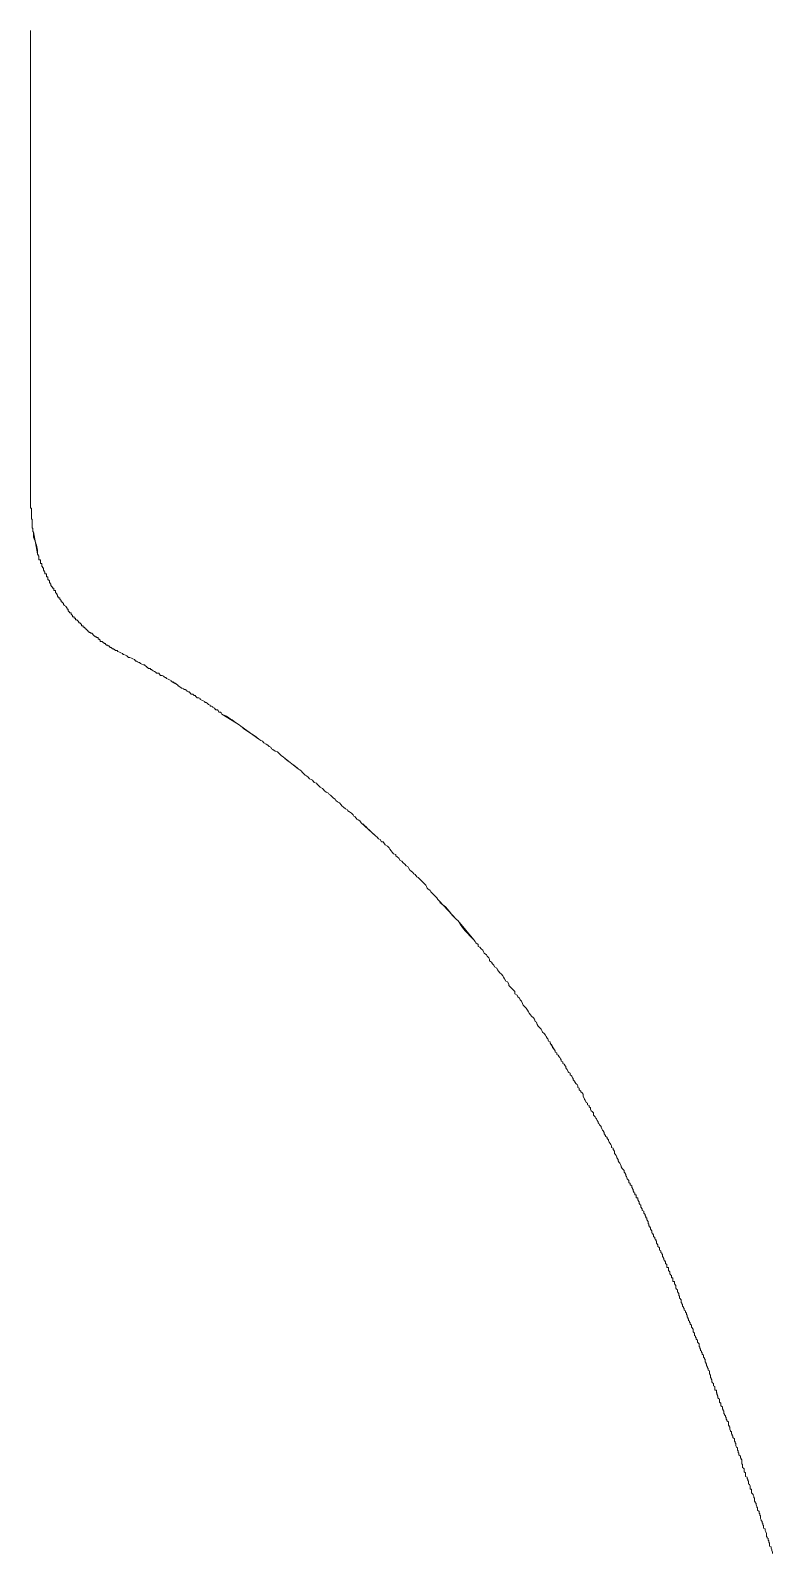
# Model space of a CAD drawing. Header units: millimetres. Extents: x 5194 to 16594, y 329 to 7592.
# Drawn here: x 10806.88 to 10829.16, y 3994.46 to 4040.18 of the extents above; entities that cross this region are included whole.
import ezdxf

# ---------------------------------------------------------------- set-up
doc = ezdxf.new("R2010")
doc.units = ezdxf.units.MM
doc.header["$MEASUREMENT"] = 0
doc.layers.add('PDF_Geometry', color=7, linetype='Continuous', true_color=0x231f20)

msp = doc.modelspace()

# ---------------------------------------------------------------- linework, layer by layer
at = {"layer": 'PDF_Geometry', "color": 0, "lineweight": 9}
for p, q in [((10806.879, 4025.941), (10806.879, 4040.177)), ((10806.883, 4025.932), (10806.883, 4025.91)), ((10806.883, 4025.91), (10806.883, 4025.887)), ((10806.883, 4025.887), (10806.883, 4025.865)), ((10806.883, 4025.865), (10806.883, 4025.842)), ((10806.883, 4025.842), (10806.906, 4025.842)), ((10806.906, 4025.842), (10806.906, 4025.527)), ((10806.906, 4025.527), (10806.906, 4025.505)), ((10806.906, 4025.505), (10806.928, 4025.505)), ((10806.928, 4025.505), (10806.928, 4025.257)), ((10806.928, 4025.257), (10806.928, 4025.235)), ((10806.928, 4025.235), (10806.951, 4025.235)), ((10806.951, 4025.235), (10806.951, 4025.212)), ((10806.951, 4025.212), (10806.951, 4025.19)), ((10806.951, 4025.19), (10806.951, 4025.167)), ((10806.951, 4025.167), (10806.951, 4025.145)), ((10806.951, 4025.145), (10806.951, 4025.123)), ((10806.951, 4025.123), (10806.973, 4025.123)), ((10806.973, 4025.123), (10807.086, 4024.47)), ((10807.086, 4024.47), (10807.086, 4024.448)), ((10807.086, 4024.448), (10807.108, 4024.448)), ((10807.108, 4024.448), (10807.108, 4024.425)), ((10807.108, 4024.425), (10807.108, 4024.403)), ((10807.108, 4024.403), (10807.131, 4024.403)), ((10807.131, 4024.403), (10807.131, 4024.38)), ((10807.131, 4024.38), (10807.131, 4024.358)), ((10807.131, 4024.358), (10807.131, 4024.335)), ((10807.131, 4024.335), (10807.131, 4024.313)), ((10807.131, 4024.313), (10807.131, 4024.29)), ((10807.131, 4024.29), (10807.176, 4024.29)), ((10807.176, 4024.29), (10807.176, 4024.268)), ((10807.176, 4024.268), (10807.176, 4024.245)), ((10807.176, 4024.245), (10807.176, 4024.223)), ((10807.176, 4024.223), (10807.176, 4024.2)), ((10807.176, 4024.2), (10807.176, 4024.178)), ((10807.176, 4024.178), (10807.221, 4024.178)), ((10807.221, 4024.178), (10807.221, 4024.155)), ((10807.221, 4024.155), (10807.221, 4024.133)), ((10807.221, 4024.133), (10807.221, 4024.11)), ((10807.221, 4024.11), (10807.221, 4024.088)), ((10807.221, 4024.088), (10807.243, 4024.088)), ((10807.243, 4024.088), (10807.243, 4024.066)), ((10807.243, 4024.066), (10807.243, 4024.043)), ((10807.243, 4024.043), (10807.266, 4024.043)), ((10807.266, 4024.043), (10807.266, 4024.021)), ((10807.266, 4024.021), (10807.266, 4023.998)), ((10807.266, 4023.998), (10807.266, 4023.976)), ((10807.266, 4023.976), (10807.288, 4023.953)), ((10807.288, 4023.953), (10807.288, 4023.931)), ((10807.288, 4023.931), (10807.311, 4023.931)), ((10807.311, 4023.931), (10807.311, 4023.908)), ((10807.311, 4023.908), (10807.311, 4023.886)), ((10807.311, 4023.886), (10807.311, 4023.863)), ((10807.311, 4023.863), (10807.356, 4023.863)), ((10807.356, 4023.863), (10807.356, 4023.841)), ((10807.356, 4023.841), (10807.356, 4023.818)), ((10807.356, 4023.818), (10807.356, 4023.796)), ((10807.356, 4023.796), (10807.356, 4023.773)), ((10807.356, 4023.773), (10807.401, 4023.773)), ((10807.401, 4023.773), (10807.401, 4023.751)), ((10807.401, 4023.751), (10807.401, 4023.728)), ((10807.401, 4023.728), (10807.401, 4023.706)), ((10807.401, 4023.706), (10807.401, 4023.683)), ((10807.401, 4023.683), (10807.423, 4023.683)), ((10807.423, 4023.683), (10807.446, 4023.661)), ((10807.446, 4023.661), (10807.446, 4023.638)), ((10807.446, 4023.638), (10807.446, 4023.616)), ((10807.446, 4023.616), (10807.446, 4023.593)), ((10807.446, 4023.593), (10807.468, 4023.593)), ((10807.468, 4023.593), (10807.468, 4023.571)), ((10807.468, 4023.571), (10807.491, 4023.571)), ((10807.491, 4023.571), (10807.491, 4023.548)), ((10807.491, 4023.548), (10807.491, 4023.526)), ((10807.491, 4023.526), (10807.491, 4023.503)), ((10807.491, 4023.503), (10807.513, 4023.503)), ((10807.513, 4023.503), (10807.513, 4023.481)), ((10807.513, 4023.481), (10807.536, 4023.481)), ((10807.536, 4023.481), (10807.536, 4023.458)), ((10807.536, 4023.458), (10807.536, 4023.436)), ((10807.536, 4023.436), (10807.581, 4023.436)), ((10807.581, 4023.436), (10807.581, 4023.413)), ((10807.581, 4023.413), (10807.581, 4023.391)), ((10807.581, 4023.391), (10807.581, 4023.368)), ((10807.581, 4023.368), (10807.603, 4023.368)), ((10807.603, 4023.368), (10807.626, 4023.368)), ((10807.626, 4023.368), (10807.626, 4023.346)), ((10807.626, 4023.346), (10807.626, 4023.323)), ((10807.626, 4023.323), (10807.626, 4023.301)), ((10807.626, 4023.301), (10807.648, 4023.301)), ((10807.648, 4023.301), (10807.648, 4023.278)), ((10807.648, 4023.278), (10807.67, 4023.278)), ((10807.67, 4023.278), (10807.67, 4023.256)), ((10807.67, 4023.256), (10807.67, 4023.233)), ((10807.67, 4023.233), (10807.693, 4023.233)), ((10807.693, 4023.233), (10807.693, 4023.211)), ((10807.693, 4023.211), (10807.693, 4023.188)), ((10807.693, 4023.188), (10807.715, 4023.188)), ((10807.715, 4023.188), (10807.715, 4023.166)), ((10807.715, 4023.166), (10807.715, 4023.143)), ((10807.715, 4023.143), (10807.76, 4023.143)), ((10807.76, 4023.143), (10807.76, 4023.121)), ((10807.76, 4023.121), (10807.76, 4023.098)), ((10807.76, 4023.098), (10807.783, 4023.098)), ((10807.783, 4023.098), (10807.783, 4023.076)), ((10807.783, 4023.076), (10807.805, 4023.076)), ((10807.805, 4023.076), (10807.805, 4023.053)), ((10807.805, 4023.053), (10807.805, 4023.031)), ((10807.805, 4023.031), (10807.828, 4023.031)), ((10807.828, 4023.031), (10807.828, 4023.009)), ((10807.828, 4023.009), (10807.85, 4023.009)), ((10807.85, 4023.009), (10807.85, 4022.986)), ((10807.85, 4022.986), (10807.873, 4022.986)), ((10807.873, 4022.986), (10807.873, 4022.964)), ((10807.873, 4022.964), (10807.873, 4022.941)), ((10807.873, 4022.941), (10807.895, 4022.941)), ((10807.895, 4022.941), (10807.895, 4022.919)), ((10807.895, 4022.919), (10807.94, 4022.896)), ((10807.94, 4022.896), (10807.94, 4022.874)), ((10807.94, 4022.874), (10807.963, 4022.874)), ((10807.963, 4022.874), (10807.963, 4022.851)), ((10807.963, 4022.851), (10807.985, 4022.851)), ((10807.985, 4022.851), (10807.985, 4022.829)), ((10807.985, 4022.829), (10807.985, 4022.806)), ((10807.985, 4022.806), (10808.008, 4022.806)), ((10808.008, 4022.806), (10808.008, 4022.784)), ((10808.008, 4022.784), (10808.008, 4022.761)), ((10808.008, 4022.761), (10808.03, 4022.739)), ((10808.03, 4022.739), (10808.053, 4022.716)), ((10808.053, 4022.716), (10808.053, 4022.694)), ((10808.053, 4022.694), (10808.098, 4022.694)), ((10808.098, 4022.694), (10808.098, 4022.671)), ((10808.098, 4022.671), (10808.098, 4022.649)), ((10808.098, 4022.649), (10808.12, 4022.649)), ((10808.12, 4022.649), (10808.12, 4022.626)), ((10808.12, 4022.626), (10808.143, 4022.626)), ((10808.143, 4022.626), (10808.143, 4022.604)), ((10808.143, 4022.604), (10808.143, 4022.581)), ((10808.143, 4022.581), (10808.165, 4022.581)), ((10808.165, 4022.581), (10808.188, 4022.581)), ((10808.188, 4022.581), (10808.188, 4022.559)), ((10808.188, 4022.559), (10808.188, 4022.536)), ((10808.188, 4022.536), (10808.21, 4022.536)), ((10808.21, 4022.536), (10808.233, 4022.536)), ((10808.233, 4022.536), (10808.233, 4022.514)), ((10808.233, 4022.514), (10808.233, 4022.491)), ((10808.233, 4022.491), (10808.278, 4022.491)), ((10808.278, 4022.491), (10808.278, 4022.469)), ((10808.278, 4022.469), (10808.3, 4022.469)), ((10808.3, 4022.469), (10808.3, 4022.446)), ((10808.3, 4022.446), (10808.323, 4022.446)), ((10808.323, 4022.446), (10808.323, 4022.424)), ((10808.323, 4022.424), (10808.345, 4022.401)), ((10808.345, 4022.401), (10808.368, 4022.401)), ((10808.368, 4022.401), (10808.368, 4022.379)), ((10808.368, 4022.379), (10808.39, 4022.379)), ((10808.39, 4022.379), (10808.39, 4022.356)), ((10808.39, 4022.356), (10808.413, 4022.356)), ((10808.413, 4022.356), (10808.413, 4022.334)), ((10808.413, 4022.334), (10808.413, 4022.311)), ((10808.413, 4022.311), (10808.458, 4022.311)), ((10808.458, 4022.311), (10808.458, 4022.289)), ((10808.458, 4022.289), (10808.458, 4022.266)), ((10808.458, 4022.266), (10808.503, 4022.266)), ((10808.503, 4022.266), (10808.503, 4022.244)), ((10808.503, 4022.244), (10808.525, 4022.244)), ((10808.525, 4022.244), (10808.525, 4022.221)), ((10808.525, 4022.221), (10808.548, 4022.221)), ((10808.548, 4022.221), (10808.548, 4022.199)), ((10808.548, 4022.199), (10808.57, 4022.199)), ((10808.57, 4022.199), (10808.57, 4022.176)), ((10808.57, 4022.176), (10808.593, 4022.176)), ((10808.593, 4022.176), (10808.593, 4022.154)), ((10808.593, 4022.154), (10808.615, 4022.154)), ((10808.615, 4022.154), (10808.615, 4022.131)), ((10808.615, 4022.131), (10808.638, 4022.131)), ((10808.638, 4022.131), (10808.638, 4022.109)), ((10808.638, 4022.109), (10808.683, 4022.109)), ((10808.683, 4022.109), (10808.683, 4022.086)), ((10808.683, 4022.086), (10808.705, 4022.086)), ((10808.705, 4022.086), (10808.727, 4022.086)), ((10808.727, 4022.086), (10808.727, 4022.064)), ((10808.727, 4022.064), (10808.75, 4022.064)), ((10808.75, 4022.064), (10808.75, 4022.041)), ((10808.75, 4022.041), (10808.772, 4022.041)), ((10808.772, 4022.041), (10808.772, 4022.019)), ((10808.772, 4022.019), (10808.795, 4022.019)), ((10808.795, 4022.019), (10808.795, 4021.996)), ((10808.795, 4021.996), (10808.817, 4021.996)), ((10808.817, 4021.996), (10808.817, 4021.974)), ((10808.817, 4021.974), (10808.862, 4021.974)), ((10808.862, 4021.974), (10808.862, 4021.952)), ((10808.862, 4021.952), (10808.885, 4021.952)), ((10808.885, 4021.952), (10808.907, 4021.952)), ((10808.907, 4021.952), (10808.907, 4021.929)), ((10808.907, 4021.929), (10808.907, 4021.907)), ((10808.907, 4021.907), (10808.93, 4021.907)), ((10808.93, 4021.907), (10808.952, 4021.907)), ((10808.952, 4021.907), (10808.952, 4021.884)), ((10808.952, 4021.884), (10808.975, 4021.884)), ((10808.975, 4021.884), (10808.975, 4021.862)), ((10808.975, 4021.862), (10808.975, 4021.839)), ((10808.975, 4021.839), (10809.02, 4021.839)), ((10809.02, 4021.839), (10809.042, 4021.839)), ((10809.042, 4021.839), (10809.042, 4021.817)), ((10809.042, 4021.817), (10809.065, 4021.817)), ((10809.065, 4021.817), (10809.065, 4021.794)), ((10809.065, 4021.794), (10809.087, 4021.794)), ((10809.087, 4021.794), (10809.087, 4021.772)), ((10809.087, 4021.772), (10809.11, 4021.772)), ((10809.11, 4021.772), (10809.132, 4021.772)), ((10809.132, 4021.772), (10809.132, 4021.749)), ((10809.132, 4021.749), (10809.155, 4021.749)), ((10809.155, 4021.749), (10809.155, 4021.727)), ((10809.155, 4021.727), (10809.2, 4021.727)), ((10809.2, 4021.727), (10809.2, 4021.704)), ((10809.2, 4021.704), (10809.222, 4021.704)), ((10809.222, 4021.704), (10809.245, 4021.704)), ((10809.245, 4021.704), (10809.245, 4021.682)), ((10809.245, 4021.682), (10809.267, 4021.682)), ((10809.267, 4021.682), (10809.267, 4021.659)), ((10809.267, 4021.659), (10809.29, 4021.659)), ((10809.29, 4021.659), (10809.312, 4021.659)), ((10809.312, 4021.659), (10809.312, 4021.637)), ((10809.312, 4021.637), (10809.335, 4021.637)), ((10809.335, 4021.637), (10809.335, 4021.614)), ((10809.335, 4021.614), (10809.38, 4021.614)), ((10809.38, 4021.614), (10809.38, 4021.592)), ((10809.38, 4021.592), (10809.402, 4021.592)), ((10809.402, 4021.592), (10809.436, 4021.562)), ((10809.436, 4021.562), (10809.458, 4021.562)), ((10809.458, 4021.562), (10809.481, 4021.562)), ((10809.481, 4021.562), (10809.503, 4021.54)), ((10809.503, 4021.54), (10809.548, 4021.517)), ((10809.548, 4021.517), (10809.593, 4021.495)), ((10809.593, 4021.495), (10809.638, 4021.472)), ((10809.638, 4021.472), (10809.661, 4021.45)), ((10809.661, 4021.45), (10809.683, 4021.45)), ((10809.683, 4021.45), (10809.728, 4021.427)), ((10809.728, 4021.427), (10809.773, 4021.405)), ((10809.773, 4021.405), (10809.796, 4021.382)), ((10809.796, 4021.382), (10809.818, 4021.36)), ((10809.818, 4021.36), (10809.863, 4021.36)), ((10809.863, 4021.36), (10809.908, 4021.337)), ((10809.908, 4021.337), (10809.953, 4021.315)), ((10809.953, 4021.315), (10809.998, 4021.292)), ((10809.998, 4021.292), (10810.021, 4021.27)), ((10810.021, 4021.27), (10810.043, 4021.247)), ((10810.043, 4021.247), (10810.066, 4021.247)), ((10810.066, 4021.247), (10810.088, 4021.225)), ((10810.088, 4021.225), (10810.133, 4021.202)), ((10810.133, 4021.202), (10810.156, 4021.202)), ((10810.156, 4021.202), (10810.178, 4021.18)), ((10810.178, 4021.18), (10810.223, 4021.157)), ((10810.223, 4021.157), (10810.268, 4021.135)), ((10810.268, 4021.135), (10810.313, 4021.135)), ((10810.313, 4021.135), (10810.313, 4021.112)), ((10810.313, 4021.112), (10810.358, 4021.09)), ((10810.358, 4021.09), (10810.358, 4021.067)), ((10810.358, 4021.067), (10810.38, 4021.067)), ((10810.38, 4021.067), (10810.403, 4021.045)), ((10810.403, 4021.045), (10810.425, 4021.022)), ((10810.425, 4021.022), (10810.47, 4021.022)), ((10810.47, 4021.022), (10810.493, 4021)), ((10810.493, 4021), (10810.515, 4021)), ((10810.515, 4021), (10810.538, 4020.978)), ((10810.538, 4020.978), (10810.56, 4020.955)), ((10810.56, 4020.955), (10810.605, 4020.933)), ((10810.605, 4020.933), (10810.65, 4020.91)), ((10810.65, 4020.91), (10810.65, 4020.888)), ((10810.65, 4020.888), (10810.695, 4020.888)), ((10810.695, 4020.888), (10810.74, 4020.888)), ((10810.74, 4020.888), (10810.74, 4020.865)), ((10810.74, 4020.865), (10810.785, 4020.82)), ((10810.785, 4020.82), (10810.83, 4020.82)), ((10810.83, 4020.82), (10810.875, 4020.798)), ((10810.875, 4020.798), (10810.898, 4020.775)), ((10810.898, 4020.775), (10810.92, 4020.753)), ((10810.92, 4020.753), (10810.943, 4020.753)), ((10810.943, 4020.753), (10810.965, 4020.73)), ((10810.965, 4020.73), (10811.01, 4020.708)), ((10811.01, 4020.708), (10811.055, 4020.685)), ((10811.055, 4020.685), (10811.1, 4020.663)), ((10811.1, 4020.663), (10811.1, 4020.64)), ((10811.1, 4020.64), (10811.303, 4020.528)), ((10811.303, 4020.528), (10811.303, 4020.505)), ((10811.303, 4020.505), (10811.325, 4020.505)), ((10811.325, 4020.505), (10811.347, 4020.483)), ((10811.347, 4020.483), (10811.392, 4020.46)), ((10811.392, 4020.46), (10811.415, 4020.438)), ((10811.415, 4020.438), (10811.437, 4020.438)), ((10811.437, 4020.438), (10811.482, 4020.415)), ((10811.482, 4020.415), (10811.482, 4020.393)), ((10811.482, 4020.393), (10811.527, 4020.393)), ((10811.527, 4020.393), (10811.572, 4020.37)), ((10811.572, 4020.37), (10811.572, 4020.348)), ((10811.572, 4020.348), (10811.617, 4020.325)), ((10811.617, 4020.325), (10811.64, 4020.325)), ((10811.64, 4020.325), (10811.662, 4020.303)), ((10811.662, 4020.303), (10811.685, 4020.28)), ((10811.685, 4020.28), (10811.707, 4020.258)), ((10811.707, 4020.258), (10811.752, 4020.258)), ((10811.752, 4020.258), (10811.775, 4020.235)), ((10811.775, 4020.235), (10811.797, 4020.213)), ((10811.797, 4020.213), (10811.82, 4020.213)), ((10811.82, 4020.213), (10811.842, 4020.19)), ((10811.842, 4020.19), (10811.865, 4020.168)), ((10811.865, 4020.168), (10811.887, 4020.145)), ((10811.887, 4020.145), (10811.932, 4020.145)), ((10811.932, 4020.145), (10811.977, 4020.123)), ((10811.977, 4020.123), (10811.977, 4020.1)), ((10811.977, 4020.1), (10812.022, 4020.078)), ((10812.022, 4020.078), (10812.067, 4020.055)), ((10812.067, 4020.055), (10812.112, 4020.033)), ((10812.112, 4020.033), (10812.112, 4020.01)), ((10812.112, 4020.01), (10812.157, 4020.01)), ((10812.157, 4020.01), (10812.18, 4019.988)), ((10812.18, 4019.988), (10812.202, 4019.966)), ((10812.202, 4019.966), (10812.225, 4019.943)), ((10812.225, 4019.943), (10812.27, 4019.921)), ((10812.27, 4019.921), (10812.27, 4019.898)), ((10812.27, 4019.898), (10812.315, 4019.898)), ((10812.315, 4019.898), (10812.359, 4019.876)), ((10812.359, 4019.876), (10812.359, 4019.853)), ((10812.359, 4019.853), (10812.404, 4019.831)), ((10812.404, 4019.831), (10812.427, 4019.808)), ((10812.427, 4019.808), (10812.449, 4019.786)), ((10812.449, 4019.786), (10812.494, 4019.786)), ((10812.494, 4019.786), (10812.517, 4019.763)), ((10812.517, 4019.763), (10812.539, 4019.718)), ((10812.539, 4019.718), (10812.584, 4019.718)), ((10812.584, 4019.718), (10812.607, 4019.696)), ((10812.607, 4019.696), (10812.629, 4019.651)), ((10812.629, 4019.651), (10813.147, 4019.336)), ((10813.147, 4019.336), (10813.192, 4019.291)), ((10813.192, 4019.291), (10813.731, 4018.909)), ((10813.731, 4018.909), (10813.799, 4018.864)), ((10813.799, 4018.864), (10813.844, 4018.841)), ((10813.844, 4018.841), (10813.889, 4018.796)), ((10813.889, 4018.796), (10813.956, 4018.751)), ((10813.956, 4018.751), (10814.001, 4018.729)), ((10814.001, 4018.729), (10814.046, 4018.684)), ((10814.046, 4018.684), (10814.091, 4018.661)), ((10814.091, 4018.661), (10814.114, 4018.616)), ((10814.114, 4018.616), (10814.159, 4018.594)), ((10814.159, 4018.594), (10814.226, 4018.549)), ((10814.226, 4018.549), (10814.294, 4018.526)), ((10814.294, 4018.526), (10814.339, 4018.481)), ((10814.339, 4018.481), (10814.384, 4018.436)), ((10814.384, 4018.436), (10814.406, 4018.414)), ((10814.406, 4018.414), (10814.473, 4018.369)), ((10814.473, 4018.369), (10814.923, 4018.009)), ((10814.923, 4018.009), (10814.968, 4017.986)), ((10814.968, 4017.986), (10815.013, 4017.941)), ((10815.013, 4017.941), (10815.036, 4017.919)), ((10815.036, 4017.919), (10815.081, 4017.874)), ((10815.081, 4017.874), (10815.126, 4017.829)), ((10815.126, 4017.829), (10815.171, 4017.807)), ((10815.171, 4017.807), (10815.216, 4017.762)), ((10815.216, 4017.762), (10815.261, 4017.717)), ((10815.261, 4017.717), (10815.306, 4017.694)), ((10815.306, 4017.694), (10815.351, 4017.672)), ((10815.351, 4017.672), (10815.396, 4017.604)), ((10815.396, 4017.604), (10815.463, 4017.582)), ((10815.463, 4017.582), (10815.486, 4017.559)), ((10815.486, 4017.559), (10815.53, 4017.514)), ((10815.53, 4017.514), (10815.575, 4017.469)), ((10815.575, 4017.469), (10815.643, 4017.424)), ((10815.643, 4017.424), (10815.665, 4017.402)), ((10815.665, 4017.402), (10815.71, 4017.357)), ((10815.71, 4017.357), (10815.755, 4017.312)), ((10815.755, 4017.312), (10815.823, 4017.289)), ((10815.823, 4017.289), (10815.845, 4017.244)), ((10815.845, 4017.244), (10815.89, 4017.222)), ((10815.89, 4017.222), (10815.935, 4017.177)), ((10815.935, 4017.177), (10815.98, 4017.132)), ((10815.98, 4017.132), (10816.025, 4017.109)), ((10816.025, 4017.109), (10816.048, 4017.064)), ((10816.048, 4017.064), (10816.093, 4017.019)), ((10816.093, 4017.019), (10816.16, 4016.997)), ((10816.16, 4016.997), (10816.205, 4016.929)), ((10816.205, 4016.929), (10816.228, 4016.907)), ((10816.228, 4016.907), (10816.273, 4016.862)), ((10816.273, 4016.862), (10816.34, 4016.817)), ((10816.34, 4016.817), (10816.385, 4016.795)), ((10816.385, 4016.795), (10816.408, 4016.75)), ((10816.408, 4016.75), (10816.453, 4016.727)), ((10816.453, 4016.727), (10816.52, 4016.682)), ((10816.52, 4016.682), (10816.565, 4016.637)), ((10816.565, 4016.637), (10816.587, 4016.592)), ((10816.587, 4016.592), (10816.632, 4016.57)), ((10816.632, 4016.57), (10816.677, 4016.502)), ((10816.677, 4016.502), (10816.722, 4016.48)), ((10816.722, 4016.48), (10816.767, 4016.457)), ((10816.767, 4016.457), (10816.812, 4016.39)), ((10816.812, 4016.39), (10817.24, 4016.007)), ((10817.24, 4016.007), (10817.285, 4015.962)), ((10817.285, 4015.962), (10817.33, 4015.917)), ((10817.33, 4015.917), (10817.375, 4015.895)), ((10817.375, 4015.895), (10817.42, 4015.827)), ((10817.42, 4015.827), (10817.465, 4015.827)), ((10817.465, 4015.827), (10817.51, 4015.76)), ((10817.51, 4015.76), (10817.532, 4015.738)), ((10817.532, 4015.738), (10817.599, 4015.693)), ((10817.599, 4015.693), (10817.644, 4015.648)), ((10817.644, 4015.648), (10817.667, 4015.603)), ((10817.667, 4015.603), (10817.712, 4015.558)), ((10817.712, 4015.558), (10817.734, 4015.513)), ((10817.734, 4015.513), (10817.779, 4015.468)), ((10817.779, 4015.468), (10817.847, 4015.445)), ((10817.847, 4015.445), (10817.847, 4015.4)), ((10817.847, 4015.4), (10817.892, 4015.378)), ((10817.892, 4015.378), (10817.937, 4015.333)), ((10817.937, 4015.333), (10817.982, 4015.265)), ((10817.982, 4015.265), (10818.027, 4015.243)), ((10818.027, 4015.243), (10818.072, 4015.198)), ((10818.072, 4015.198), (10818.117, 4015.153)), ((10818.117, 4015.153), (10818.162, 4015.108)), ((10818.162, 4015.108), (10818.207, 4015.085)), ((10818.207, 4015.085), (10818.229, 4015.04)), ((10818.229, 4015.04), (10818.274, 4014.973)), ((10818.274, 4014.973), (10818.297, 4014.95)), ((10818.297, 4014.95), (10818.364, 4014.905)), ((10818.364, 4014.905), (10818.387, 4014.86)), ((10818.387, 4014.86), (10818.432, 4014.838)), ((10818.432, 4014.838), (10818.477, 4014.77)), ((10818.477, 4014.77), (10818.522, 4014.748)), ((10818.522, 4014.748), (10818.567, 4014.703)), ((10818.567, 4014.703), (10818.612, 4014.658)), ((10818.612, 4014.658), (10818.656, 4014.613)), ((10818.656, 4014.613), (10818.701, 4014.568)), ((10818.701, 4014.568), (10818.746, 4014.523)), ((10818.746, 4014.523), (10818.769, 4014.478)), ((10818.769, 4014.478), (10818.791, 4014.433)), ((10818.791, 4014.433), (10818.814, 4014.411)), ((10818.814, 4014.411), (10818.881, 4014.366)), ((10818.881, 4014.366), (10818.904, 4014.321)), ((10818.904, 4014.321), (10818.949, 4014.276)), ((10818.949, 4014.276), (10818.994, 4014.231)), ((10818.994, 4014.231), (10819.039, 4014.186)), ((10819.039, 4014.186), (10819.084, 4014.141)), ((10819.084, 4014.141), (10819.106, 4014.096)), ((10819.106, 4014.096), (10819.151, 4014.051)), ((10819.151, 4014.051), (10819.668, 4013.489)), ((10819.668, 4013.489), (10819.713, 4013.466)), ((10819.713, 4013.466), (10820.186, 4012.881)), ((10820.186, 4012.881), (10820.231, 4012.836)), ((10820.231, 4012.836), (10820.253, 4012.791)), ((10820.253, 4012.791), (10820.321, 4012.746)), ((10820.321, 4012.746), (10820.321, 4012.679)), ((10820.321, 4012.679), (10820.366, 4012.657)), ((10820.366, 4012.657), (10820.411, 4012.612)), ((10820.411, 4012.612), (10820.456, 4012.567)), ((10820.456, 4012.567), (10820.478, 4012.522)), ((10820.478, 4012.522), (10820.501, 4012.477)), ((10820.501, 4012.477), (10820.568, 4012.432)), ((10820.568, 4012.432), (10820.591, 4012.387)), ((10820.591, 4012.387), (10820.636, 4012.342)), ((10820.636, 4012.342), (10820.658, 4012.297)), ((10820.658, 4012.297), (10820.658, 4012.252)), ((10820.658, 4012.252), (10820.725, 4012.207)), ((10820.725, 4012.207), (10820.748, 4012.162)), ((10820.748, 4012.162), (10820.793, 4012.117)), ((10820.793, 4012.117), (10820.815, 4012.072)), ((10820.815, 4012.072), (10820.883, 4012.027)), ((10820.883, 4012.027), (10820.905, 4011.982)), ((10820.905, 4011.982), (10820.928, 4011.937)), ((10820.928, 4011.937), (10820.973, 4011.892)), ((10820.973, 4011.892), (10821.018, 4011.847)), ((10821.018, 4011.847), (10821.063, 4011.802)), ((10821.063, 4011.802), (10821.085, 4011.757)), ((10821.085, 4011.757), (10821.108, 4011.712)), ((10821.108, 4011.712), (10821.153, 4011.644)), ((10821.153, 4011.644), (10821.198, 4011.622)), ((10821.198, 4011.622), (10821.243, 4011.555)), ((10821.243, 4011.555), (10821.243, 4011.51)), ((10821.243, 4011.51), (10821.288, 4011.465)), ((10821.288, 4011.465), (10821.333, 4011.42)), ((10821.333, 4011.42), (10821.378, 4011.375)), ((10821.378, 4011.375), (10821.423, 4011.33)), ((10821.423, 4011.33), (10821.423, 4011.262)), ((10821.423, 4011.262), (10821.49, 4011.217)), ((10821.49, 4011.217), (10821.513, 4011.172)), ((10821.513, 4011.172), (10821.558, 4011.127)), ((10821.558, 4011.127), (10821.58, 4011.082)), ((10821.58, 4011.082), (10821.625, 4011.037)), ((10821.625, 4011.037), (10821.648, 4010.97)), ((10821.648, 4010.97), (10821.67, 4010.925)), ((10821.67, 4010.925), (10821.715, 4010.88)), ((10821.715, 4010.88), (10821.76, 4010.835)), ((10821.76, 4010.835), (10821.805, 4010.767)), ((10821.805, 4010.767), (10821.827, 4010.722)), ((10821.827, 4010.722), (10821.85, 4010.677)), ((10821.85, 4010.677), (10821.895, 4010.632)), ((10821.895, 4010.632), (10821.917, 4010.587)), ((10821.917, 4010.587), (10821.985, 4010.543)), ((10821.985, 4010.543), (10822.007, 4010.498)), ((10822.007, 4010.498), (10822.03, 4010.43)), ((10822.03, 4010.43), (10822.075, 4010.408)), ((10822.075, 4010.408), (10822.097, 4010.34)), ((10822.097, 4010.34), (10822.12, 4010.295)), ((10822.12, 4010.295), (10822.165, 4010.25)), ((10822.165, 4010.25), (10822.21, 4010.205)), ((10822.21, 4010.205), (10822.232, 4010.16)), ((10822.232, 4010.16), (10822.255, 4010.115)), ((10822.255, 4010.115), (10822.3, 4010.07)), ((10822.3, 4010.07), (10822.345, 4010.025)), ((10822.345, 4010.025), (10822.367, 4009.98)), ((10822.367, 4009.98), (10822.39, 4009.935)), ((10822.39, 4009.935), (10822.412, 4009.913)), ((10822.412, 4009.913), (10822.435, 4009.845)), ((10822.435, 4009.845), (10822.48, 4009.823)), ((10822.48, 4009.823), (10822.48, 4009.778)), ((10822.48, 4009.778), (10822.637, 4009.553)), ((10822.637, 4009.553), (10822.637, 4009.508)), ((10822.637, 4009.508), (10822.682, 4009.486)), ((10822.682, 4009.486), (10822.682, 4009.441)), ((10822.682, 4009.441), (10822.727, 4009.418)), ((10822.727, 4009.418), (10822.75, 4009.373)), ((10822.75, 4009.373), (10822.772, 4009.351)), ((10822.772, 4009.351), (10822.795, 4009.306)), ((10822.795, 4009.306), (10822.817, 4009.283)), ((10822.817, 4009.283), (10822.817, 4009.238)), ((10822.817, 4009.238), (10822.862, 4009.216)), ((10822.862, 4009.216), (10822.862, 4009.171)), ((10822.862, 4009.171), (10822.907, 4009.148)), ((10822.907, 4009.148), (10822.929, 4009.103)), ((10822.929, 4009.103), (10822.952, 4009.081)), ((10822.952, 4009.081), (10822.952, 4009.036)), ((10822.952, 4009.036), (10822.974, 4009.013)), ((10822.974, 4009.013), (10822.997, 4008.991)), ((10822.997, 4008.991), (10823.019, 4008.923)), ((10823.019, 4008.923), (10823.042, 4008.901)), ((10823.042, 4008.901), (10823.087, 4008.878)), ((10823.087, 4008.878), (10823.087, 4008.833)), ((10823.087, 4008.833), (10823.109, 4008.811)), ((10823.109, 4008.811), (10823.132, 4008.788)), ((10823.132, 4008.788), (10823.154, 4008.743)), ((10823.154, 4008.743), (10823.177, 4008.721)), ((10823.177, 4008.721), (10823.177, 4008.676)), ((10823.177, 4008.676), (10823.222, 4008.631)), ((10823.222, 4008.631), (10823.222, 4008.608)), ((10823.222, 4008.608), (10823.267, 4008.563)), ((10823.267, 4008.563), (10823.289, 4008.541)), ((10823.289, 4008.541), (10823.312, 4008.496)), ((10823.312, 4008.496), (10823.312, 4008.451)), ((10823.312, 4008.451), (10823.357, 4008.429)), ((10823.357, 4008.429), (10823.357, 4008.384)), ((10823.357, 4008.384), (10823.402, 4008.339)), ((10823.402, 4008.339), (10823.402, 4008.316)), ((10823.402, 4008.316), (10823.447, 4008.294)), ((10823.447, 4008.294), (10823.469, 4008.249)), ((10823.469, 4008.249), (10823.469, 4008.204)), ((10823.469, 4008.204), (10823.469, 4008.181)), ((10823.469, 4008.181), (10823.514, 4008.114)), ((10823.514, 4008.114), (10823.514, 4008.091)), ((10823.514, 4008.091), (10823.537, 4008.069)), ((10823.537, 4008.069), (10823.559, 4008.001)), ((10823.559, 4008.001), (10823.604, 4007.979)), ((10823.604, 4007.979), (10823.604, 4007.934)), ((10823.604, 4007.934), (10823.649, 4007.911)), ((10823.649, 4007.911), (10823.649, 4007.866)), ((10823.649, 4007.866), (10823.694, 4007.844)), ((10823.694, 4007.844), (10823.694, 4007.799)), ((10823.694, 4007.799), (10823.717, 4007.754)), ((10823.717, 4007.754), (10823.739, 4007.731)), ((10823.739, 4007.731), (10823.784, 4007.686)), ((10823.784, 4007.686), (10823.784, 4007.641)), ((10823.784, 4007.641), (10823.784, 4007.619)), ((10823.784, 4007.619), (10823.829, 4007.574)), ((10823.829, 4007.574), (10823.851, 4007.529)), ((10823.851, 4007.529), (10823.874, 4007.506)), ((10823.874, 4007.506), (10823.896, 4007.461)), ((10823.896, 4007.461), (10823.919, 4007.417)), ((10823.919, 4007.417), (10823.919, 4007.394)), ((10823.919, 4007.394), (10823.941, 4007.372)), ((10823.941, 4007.372), (10823.964, 4007.327)), ((10823.964, 4007.327), (10824.009, 4007.282)), ((10824.009, 4007.282), (10824.009, 4007.259)), ((10824.009, 4007.259), (10824.031, 4007.214)), ((10824.031, 4007.214), (10824.054, 4007.169)), ((10824.054, 4007.169), (10824.076, 4007.147)), ((10824.076, 4007.147), (10824.099, 4007.102)), ((10824.099, 4007.102), (10824.099, 4007.057)), ((10824.099, 4007.057), (10824.144, 4007.012)), ((10824.144, 4007.012), (10824.144, 4006.989)), ((10824.144, 4006.989), (10824.189, 4006.944)), ((10824.189, 4006.944), (10824.189, 4006.922)), ((10824.189, 4006.922), (10824.234, 4006.877)), ((10824.234, 4006.877), (10824.234, 4006.854)), ((10824.234, 4006.854), (10824.256, 4006.809)), ((10824.256, 4006.809), (10824.279, 4006.764)), ((10824.279, 4006.764), (10824.301, 4006.742)), ((10824.301, 4006.742), (10824.324, 4006.697)), ((10824.324, 4006.697), (10824.324, 4006.652)), ((10824.324, 4006.652), (10824.369, 4006.629)), ((10824.369, 4006.629), (10824.369, 4006.584)), ((10824.369, 4006.584), (10824.414, 4006.539)), ((10824.414, 4006.539), (10824.414, 4006.517)), ((10824.414, 4006.517), (10824.414, 4006.472)), ((10824.414, 4006.472), (10824.436, 4006.449)), ((10824.436, 4006.449), (10824.459, 4006.404)), ((10824.459, 4006.404), (10824.481, 4006.36)), ((10824.481, 4006.36), (10824.481, 4006.337)), ((10824.481, 4006.337), (10824.526, 4006.292)), ((10824.526, 4006.292), (10824.526, 4006.247)), ((10824.526, 4006.247), (10824.549, 4006.202)), ((10824.549, 4006.202), (10824.571, 4006.18)), ((10824.571, 4006.18), (10824.594, 4006.135)), ((10824.594, 4006.135), (10824.616, 4006.09)), ((10824.616, 4006.09), (10824.616, 4006.067)), ((10824.616, 4006.067), (10824.639, 4006.022)), ((10824.639, 4006.022), (10824.661, 4006)), ((10824.661, 4006), (10824.706, 4005.955)), ((10824.706, 4005.955), (10824.706, 4005.91)), ((10824.706, 4005.91), (10824.729, 4005.887)), ((10824.729, 4005.887), (10824.751, 4005.842)), ((10824.751, 4005.842), (10824.751, 4005.797)), ((10824.751, 4005.797), (10824.774, 4005.775)), ((10824.774, 4005.775), (10824.796, 4005.707)), ((10824.796, 4005.707), (10824.819, 4005.685)), ((10824.819, 4005.685), (10824.841, 4005.662)), ((10824.841, 4005.662), (10824.841, 4005.595)), ((10824.841, 4005.595), (10824.886, 4005.572)), ((10824.886, 4005.572), (10824.886, 4005.525)), ((10824.886, 4005.525), (10824.931, 4005.503)), ((10824.931, 4005.503), (10824.931, 4005.48)), ((10824.931, 4005.48), (10824.931, 4005.458)), ((10824.931, 4005.458), (10824.931, 4005.435)), ((10824.931, 4005.435), (10824.953, 4005.435)), ((10824.953, 4005.435), (10824.953, 4005.413)), ((10824.953, 4005.413), (10824.976, 4005.39)), ((10824.976, 4005.39), (10824.976, 4005.368)), ((10824.976, 4005.368), (10824.976, 4005.345)), ((10824.976, 4005.345), (10824.998, 4005.323)), ((10824.998, 4005.323), (10824.998, 4005.3)), ((10824.998, 4005.3), (10825.021, 4005.278)), ((10825.021, 4005.278), (10825.021, 4005.255)), ((10825.021, 4005.255), (10825.021, 4005.233)), ((10825.021, 4005.233), (10825.066, 4005.233)), ((10825.066, 4005.233), (10825.066, 4005.21)), ((10825.066, 4005.21), (10825.066, 4005.188)), ((10825.066, 4005.188), (10825.066, 4005.165)), ((10825.066, 4005.165), (10825.066, 4005.143)), ((10825.066, 4005.143), (10825.111, 4005.143)), ((10825.111, 4005.143), (10825.111, 4005.12)), ((10825.111, 4005.12), (10825.111, 4005.098)), ((10825.111, 4005.098), (10825.111, 4005.076)), ((10825.111, 4005.076), (10825.133, 4005.053)), ((10825.133, 4005.053), (10825.133, 4005.031)), ((10825.133, 4005.031), (10825.156, 4005.031)), ((10825.156, 4005.031), (10825.156, 4005.008)), ((10825.156, 4005.008), (10825.156, 4004.986)), ((10825.156, 4004.986), (10825.156, 4004.963)), ((10825.156, 4004.963), (10825.178, 4004.963)), ((10825.178, 4004.963), (10825.178, 4004.941)), ((10825.178, 4004.941), (10825.201, 4004.918)), ((10825.201, 4004.918), (10825.201, 4004.896)), ((10825.201, 4004.896), (10825.201, 4004.873)), ((10825.201, 4004.873), (10825.201, 4004.851)), ((10825.201, 4004.851), (10825.223, 4004.851)), ((10825.223, 4004.851), (10825.223, 4004.828)), ((10825.223, 4004.828), (10825.246, 4004.806)), ((10825.246, 4004.806), (10825.246, 4004.783)), ((10825.246, 4004.783), (10825.246, 4004.761)), ((10825.246, 4004.761), (10825.291, 4004.738)), ((10825.291, 4004.738), (10825.291, 4004.716)), ((10825.291, 4004.716), (10825.291, 4004.693)), ((10825.291, 4004.693), (10825.291, 4004.671)), ((10825.291, 4004.671), (10825.313, 4004.671)), ((10825.313, 4004.671), (10825.313, 4004.648)), ((10825.313, 4004.648), (10825.336, 4004.648)), ((10825.336, 4004.648), (10825.336, 4004.626)), ((10825.336, 4004.626), (10825.336, 4004.603)), ((10825.336, 4004.603), (10825.358, 4004.581)), ((10825.358, 4004.581), (10825.358, 4004.558)), ((10825.358, 4004.558), (10825.358, 4004.536)), ((10825.358, 4004.536), (10825.381, 4004.536)), ((10825.381, 4004.536), (10825.381, 4004.513)), ((10825.381, 4004.513), (10825.381, 4004.491)), ((10825.381, 4004.491), (10825.381, 4004.468)), ((10825.381, 4004.468), (10825.403, 4004.468)), ((10825.403, 4004.468), (10825.403, 4004.446)), ((10825.403, 4004.446), (10825.426, 4004.423)), ((10825.426, 4004.423), (10825.426, 4004.401)), ((10825.426, 4004.401), (10825.426, 4004.378)), ((10825.426, 4004.378), (10825.426, 4004.356)), ((10825.426, 4004.356), (10825.448, 4004.356)), ((10825.448, 4004.356), (10825.448, 4004.333)), ((10825.448, 4004.333), (10825.448, 4004.311)), ((10825.448, 4004.311), (10825.448, 4004.288)), ((10825.448, 4004.288), (10825.471, 4004.288)), ((10825.471, 4004.288), (10825.471, 4004.266)), ((10825.471, 4004.266), (10825.471, 4004.243)), ((10825.471, 4004.243), (10825.493, 4004.243)), ((10825.493, 4004.243), (10825.493, 4004.221)), ((10825.493, 4004.221), (10825.493, 4004.198)), ((10825.493, 4004.198), (10825.516, 4004.176)), ((10825.516, 4004.176), (10825.516, 4004.153)), ((10825.516, 4004.153), (10825.538, 4004.153)), ((10825.538, 4004.153), (10825.538, 4004.131)), ((10825.538, 4004.131), (10825.538, 4004.108)), ((10825.538, 4004.108), (10825.538, 4004.086)), ((10825.538, 4004.086), (10825.561, 4004.064)), ((10825.561, 4004.064), (10825.561, 4004.041)), ((10825.561, 4004.041), (10825.583, 4004.041)), ((10825.583, 4004.041), (10825.583, 4004.019)), ((10825.583, 4004.019), (10825.583, 4003.996)), ((10825.583, 4003.996), (10825.583, 4003.974)), ((10825.583, 4003.974), (10825.628, 4003.951)), ((10825.628, 4003.951), (10825.628, 4003.929)), ((10825.628, 4003.929), (10825.628, 4003.906)), ((10825.628, 4003.906), (10825.651, 4003.884)), ((10825.651, 4003.884), (10825.651, 4003.861)), ((10825.651, 4003.861), (10825.673, 4003.839)), ((10825.673, 4003.839), (10825.673, 4003.816)), ((10825.673, 4003.816), (10825.673, 4003.794)), ((10825.673, 4003.794), (10825.673, 4003.771)), ((10825.673, 4003.771), (10825.696, 4003.771)), ((10825.696, 4003.771), (10825.696, 4003.749)), ((10825.696, 4003.749), (10825.718, 4003.726)), ((10825.718, 4003.726), (10825.718, 4003.704)), ((10825.718, 4003.704), (10825.718, 4003.681)), ((10825.718, 4003.681), (10825.741, 4003.659)), ((10825.741, 4003.659), (10825.763, 4003.636)), ((10825.763, 4003.636), (10825.763, 4003.614)), ((10825.763, 4003.614), (10825.763, 4003.591)), ((10825.763, 4003.591), (10825.763, 4003.569)), ((10825.763, 4003.569), (10825.808, 4003.546)), ((10825.808, 4003.546), (10825.808, 4003.524)), ((10825.808, 4003.524), (10825.808, 4003.501)), ((10825.808, 4003.501), (10825.831, 4003.479)), ((10825.831, 4003.479), (10825.831, 4003.456)), ((10825.831, 4003.456), (10825.853, 4003.434)), ((10825.853, 4003.434), (10825.853, 4003.411)), ((10825.853, 4003.411), (10825.853, 4003.389)), ((10825.853, 4003.389), (10825.853, 4003.366)), ((10825.853, 4003.366), (10825.875, 4003.366)), ((10825.875, 4003.366), (10825.875, 4003.344)), ((10825.875, 4003.344), (10825.898, 4003.321)), ((10825.898, 4003.321), (10825.898, 4003.299)), ((10825.898, 4003.299), (10825.898, 4003.276)), ((10825.898, 4003.276), (10825.92, 4003.254)), ((10825.92, 4003.254), (10825.92, 4003.231)), ((10825.92, 4003.231), (10825.943, 4003.231)), ((10825.943, 4003.231), (10825.943, 4003.209)), ((10825.943, 4003.209), (10825.943, 4003.186)), ((10825.943, 4003.186), (10825.943, 4003.164)), ((10825.943, 4003.164), (10825.988, 4003.141)), ((10825.988, 4003.141), (10825.988, 4003.119)), ((10825.988, 4003.119), (10825.988, 4003.096)), ((10825.988, 4003.096), (10825.988, 4003.074)), ((10825.988, 4003.074), (10825.988, 4003.051)), ((10825.988, 4003.051), (10826.033, 4003.051)), ((10826.033, 4003.051), (10826.033, 4003.029)), ((10826.033, 4003.029), (10826.033, 4003.007)), ((10826.033, 4003.007), (10826.033, 4002.984)), ((10826.033, 4002.984), (10826.033, 4002.962)), ((10826.033, 4002.962), (10826.055, 4002.939)), ((10826.055, 4002.939), (10826.078, 4002.917)), ((10826.078, 4002.917), (10826.078, 4002.894)), ((10826.078, 4002.894), (10826.078, 4002.872)), ((10826.078, 4002.872), (10826.078, 4002.849)), ((10826.078, 4002.849), (10826.1, 4002.849)), ((10826.1, 4002.849), (10826.1, 4002.827)), ((10826.1, 4002.827), (10826.123, 4002.804)), ((10826.123, 4002.804), (10826.123, 4002.782)), ((10826.123, 4002.782), (10826.123, 4002.759)), ((10826.123, 4002.759), (10826.123, 4002.737)), ((10826.123, 4002.737), (10826.168, 4002.737)), ((10826.168, 4002.737), (10826.168, 4002.714)), ((10826.168, 4002.714), (10826.168, 4002.692)), ((10826.168, 4002.692), (10826.168, 4002.669)), ((10826.168, 4002.669), (10826.168, 4002.647)), ((10826.168, 4002.647), (10826.168, 4002.624)), ((10826.168, 4002.624), (10826.213, 4002.624)), ((10826.213, 4002.624), (10826.213, 4002.579)), ((10826.213, 4002.579), (10826.213, 4002.557)), ((10826.213, 4002.557), (10826.235, 4002.534)), ((10826.235, 4002.534), (10826.235, 4002.512)), ((10826.235, 4002.512), (10826.258, 4002.512)), ((10826.258, 4002.512), (10826.258, 4002.489)), ((10826.258, 4002.489), (10826.258, 4002.467)), ((10826.258, 4002.467), (10826.258, 4002.444)), ((10826.258, 4002.444), (10826.258, 4002.422)), ((10826.258, 4002.422), (10826.28, 4002.399)), ((10826.28, 4002.399), (10826.303, 4002.377)), ((10826.303, 4002.377), (10826.303, 4002.354)), ((10826.303, 4002.354), (10826.303, 4002.332)), ((10826.303, 4002.332), (10826.303, 4002.309)), ((10826.303, 4002.309), (10826.325, 4002.309)), ((10826.325, 4002.309), (10826.325, 4002.287)), ((10826.325, 4002.287), (10826.348, 4002.264)), ((10826.348, 4002.264), (10826.348, 4002.242)), ((10826.348, 4002.242), (10826.348, 4002.219)), ((10826.348, 4002.219), (10826.348, 4002.197)), ((10826.348, 4002.197), (10826.37, 4002.197)), ((10826.37, 4002.197), (10826.37, 4002.174)), ((10826.37, 4002.174), (10826.37, 4002.129)), ((10826.37, 4002.129), (10826.393, 4002.107)), ((10826.393, 4002.107), (10826.393, 4002.084)), ((10826.393, 4002.084), (10826.415, 4002.084)), ((10826.415, 4002.084), (10826.415, 4002.062)), ((10826.415, 4002.062), (10826.415, 4002.017)), ((10826.415, 4002.017), (10826.415, 4001.994)), ((10826.415, 4001.994), (10826.438, 4001.972)), ((10826.438, 4001.972), (10826.438, 4001.95)), ((10826.438, 4001.95), (10826.46, 4001.95)), ((10826.46, 4001.95), (10826.46, 4001.927)), ((10826.46, 4001.927), (10826.46, 4001.905)), ((10826.46, 4001.905), (10826.46, 4001.882)), ((10826.46, 4001.882), (10826.483, 4001.86)), ((10826.483, 4001.86), (10826.483, 4001.837)), ((10826.483, 4001.837), (10826.505, 4001.815)), ((10826.505, 4001.815), (10826.505, 4001.77)), ((10826.505, 4001.77), (10826.55, 4001.747)), ((10826.55, 4001.747), (10826.55, 4001.725)), ((10826.55, 4001.725), (10826.55, 4001.702)), ((10826.55, 4001.702), (10826.573, 4001.68)), ((10826.573, 4001.68), (10826.573, 4001.635)), ((10826.573, 4001.635), (10826.595, 4001.612)), ((10826.595, 4001.612), (10826.595, 4001.59)), ((10826.595, 4001.59), (10826.595, 4001.567)), ((10826.595, 4001.567), (10826.618, 4001.545)), ((10826.618, 4001.545), (10826.618, 4001.522)), ((10826.618, 4001.522), (10826.64, 4001.5)), ((10826.64, 4001.5), (10826.64, 4001.477)), ((10826.64, 4001.477), (10826.64, 4001.455)), ((10826.64, 4001.455), (10826.663, 4001.432)), ((10826.663, 4001.432), (10826.663, 4001.41)), ((10826.663, 4001.41), (10826.685, 4001.387)), ((10826.685, 4001.387), (10826.685, 4001.365)), ((10826.685, 4001.365), (10826.685, 4001.342)), ((10826.685, 4001.342), (10826.73, 4001.32)), ((10826.73, 4001.32), (10826.73, 4001.297)), ((10826.73, 4001.297), (10826.73, 4001.275)), ((10826.73, 4001.275), (10826.73, 4001.252)), ((10826.73, 4001.252), (10826.753, 4001.23)), ((10826.753, 4001.23), (10826.753, 4001.207)), ((10826.753, 4001.207), (10826.775, 4001.207)), ((10826.775, 4001.207), (10826.775, 4001.162)), ((10826.775, 4001.162), (10826.775, 4001.14)), ((10826.775, 4001.14), (10826.775, 4001.117)), ((10826.775, 4001.117), (10826.798, 4001.095)), ((10826.798, 4001.095), (10826.82, 4001.072)), ((10826.82, 4001.072), (10826.82, 4001.05)), ((10826.82, 4001.05), (10826.82, 4001.027)), ((10826.82, 4001.027), (10826.82, 4001.005)), ((10826.82, 4001.005), (10826.843, 4000.982)), ((10826.843, 4000.982), (10826.843, 4000.96)), ((10826.843, 4000.96), (10826.865, 4000.937)), ((10826.865, 4000.937), (10826.865, 4000.915)), ((10826.865, 4000.915), (10826.865, 4000.893)), ((10826.865, 4000.893), (10826.91, 4000.87)), ((10826.91, 4000.87), (10826.91, 4000.848)), ((10826.91, 4000.848), (10826.91, 4000.825)), ((10826.91, 4000.825), (10826.91, 4000.803)), ((10826.91, 4000.803), (10826.932, 4000.78)), ((10826.932, 4000.78), (10826.955, 4000.758)), ((10826.955, 4000.758), (10826.955, 4000.713)), ((10826.955, 4000.713), (10826.955, 4000.69)), ((10826.955, 4000.69), (10826.955, 4000.668)), ((10826.955, 4000.668), (10826.977, 4000.668)), ((10826.977, 4000.668), (10826.977, 4000.623)), ((10826.977, 4000.623), (10827, 4000.6)), ((10827, 4000.6), (10827, 4000.578)), ((10827, 4000.578), (10827, 4000.555)), ((10827, 4000.555), (10827.022, 4000.533)), ((10827.022, 4000.533), (10827.022, 4000.51)), ((10827.022, 4000.51), (10827.045, 4000.488)), ((10827.045, 4000.488), (10827.045, 4000.465)), ((10827.045, 4000.465), (10827.045, 4000.443)), ((10827.045, 4000.443), (10827.09, 4000.42)), ((10827.09, 4000.42), (10827.09, 4000.398)), ((10827.09, 4000.398), (10827.09, 4000.375)), ((10827.09, 4000.375), (10827.09, 4000.353)), ((10827.09, 4000.353), (10827.112, 4000.33)), ((10827.112, 4000.33), (10827.112, 4000.308)), ((10827.112, 4000.308), (10827.135, 4000.285)), ((10827.135, 4000.285), (10827.135, 4000.263)), ((10827.135, 4000.263), (10827.135, 4000.218)), ((10827.135, 4000.218), (10827.157, 4000.195)), ((10827.157, 4000.195), (10827.157, 4000.173)), ((10827.157, 4000.173), (10827.18, 4000.15)), ((10827.18, 4000.15), (10827.18, 4000.105)), ((10827.18, 4000.105), (10827.202, 4000.06)), ((10827.202, 4000.06), (10827.202, 4000.038)), ((10827.202, 4000.038), (10827.225, 4000.015)), ((10827.225, 4000.015), (10827.225, 3999.993)), ((10827.225, 3999.993), (10827.225, 3999.97)), ((10827.225, 3999.97), (10827.27, 3999.948)), ((10827.27, 3999.948), (10827.27, 3999.903)), ((10827.27, 3999.903), (10827.27, 3999.858)), ((10827.27, 3999.858), (10827.292, 3999.813)), ((10827.292, 3999.813), (10827.292, 3999.791)), ((10827.292, 3999.791), (10827.292, 3999.768)), ((10827.292, 3999.768), (10827.292, 3999.746)), ((10827.292, 3999.746), (10827.315, 3999.723)), ((10827.315, 3999.723), (10827.315, 3999.701)), ((10827.315, 3999.701), (10827.337, 3999.678)), ((10827.337, 3999.678), (10827.337, 3999.656)), ((10827.337, 3999.656), (10827.337, 3999.633)), ((10827.337, 3999.633), (10827.337, 3999.611)), ((10827.337, 3999.611), (10827.36, 3999.588)), ((10827.36, 3999.588), (10827.382, 3999.566)), ((10827.382, 3999.566), (10827.382, 3999.543)), ((10827.382, 3999.543), (10827.382, 3999.521)), ((10827.382, 3999.521), (10827.382, 3999.498)), ((10827.382, 3999.498), (10827.427, 3999.476)), ((10827.427, 3999.476), (10827.427, 3999.431)), ((10827.427, 3999.431), (10827.427, 3999.408)), ((10827.427, 3999.408), (10827.427, 3999.363)), ((10827.427, 3999.363), (10827.472, 3999.363)), ((10827.472, 3999.363), (10827.472, 3999.318)), ((10827.472, 3999.318), (10827.517, 3999.161)), ((10827.517, 3999.161), (10827.517, 3999.138)), ((10827.517, 3999.138), (10827.54, 3999.116)), ((10827.54, 3999.116), (10827.562, 3999.093)), ((10827.562, 3999.093), (10827.562, 3999.071)), ((10827.562, 3999.071), (10827.562, 3999.048)), ((10827.562, 3999.048), (10827.562, 3999.003)), ((10827.562, 3999.003), (10827.585, 3998.981)), ((10827.585, 3998.981), (10827.607, 3998.981)), ((10827.607, 3998.981), (10827.607, 3998.936)), ((10827.607, 3998.936), (10827.607, 3998.913)), ((10827.607, 3998.913), (10827.607, 3998.891)), ((10827.607, 3998.891), (10827.652, 3998.868)), ((10827.652, 3998.868), (10827.652, 3998.824)), ((10827.652, 3998.824), (10827.652, 3998.801)), ((10827.652, 3998.801), (10827.675, 3998.779)), ((10827.675, 3998.779), (10827.675, 3998.756)), ((10827.675, 3998.756), (10827.697, 3998.734)), ((10827.697, 3998.734), (10827.697, 3998.711)), ((10827.697, 3998.711), (10827.697, 3998.689)), ((10827.697, 3998.689), (10827.697, 3998.666)), ((10827.697, 3998.666), (10827.72, 3998.644)), ((10827.72, 3998.644), (10827.72, 3998.621)), ((10827.72, 3998.621), (10827.742, 3998.599)), ((10827.742, 3998.599), (10827.742, 3998.554)), ((10827.742, 3998.554), (10827.765, 3998.554)), ((10827.765, 3998.554), (10827.765, 3998.509)), ((10827.765, 3998.509), (10827.765, 3998.486)), ((10827.765, 3998.486), (10827.787, 3998.486)), ((10827.787, 3998.486), (10827.787, 3998.441)), ((10827.787, 3998.441), (10827.832, 3998.419)), ((10827.832, 3998.419), (10827.832, 3998.374)), ((10827.832, 3998.374), (10827.832, 3998.329)), ((10827.832, 3998.329), (10827.832, 3998.306)), ((10827.832, 3998.306), (10827.855, 3998.306)), ((10827.855, 3998.306), (10827.855, 3998.261)), ((10827.855, 3998.261), (10827.877, 3998.261)), ((10827.877, 3998.261), (10827.877, 3998.216)), ((10827.877, 3998.216), (10827.877, 3998.194)), ((10827.877, 3998.194), (10827.9, 3998.149)), ((10827.9, 3998.149), (10827.9, 3998.126)), ((10827.9, 3998.126), (10827.922, 3998.126)), ((10827.922, 3998.126), (10827.922, 3998.104)), ((10827.922, 3998.104), (10827.922, 3998.081)), ((10827.922, 3998.081), (10827.922, 3998.059)), ((10827.922, 3998.059), (10827.944, 3998.036)), ((10827.944, 3998.036), (10827.944, 3997.991)), ((10827.944, 3997.991), (10827.967, 3997.991)), ((10827.967, 3997.991), (10827.967, 3997.946)), ((10827.967, 3997.946), (10828.012, 3997.901)), ((10828.012, 3997.901), (10828.012, 3997.879)), ((10828.012, 3997.879), (10828.012, 3997.834)), ((10828.012, 3997.834), (10828.034, 3997.811)), ((10828.034, 3997.811), (10828.034, 3997.789)), ((10828.034, 3997.789), (10828.057, 3997.767)), ((10828.057, 3997.767), (10828.057, 3997.744)), ((10828.057, 3997.744), (10828.057, 3997.699)), ((10828.057, 3997.699), (10828.079, 3997.654)), ((10828.079, 3997.654), (10828.102, 3997.632)), ((10828.102, 3997.632), (10828.102, 3997.587)), ((10828.102, 3997.587), (10828.102, 3997.564)), ((10828.102, 3997.564), (10828.124, 3997.542)), ((10828.124, 3997.542), (10828.124, 3997.497)), ((10828.124, 3997.497), (10828.147, 3997.474)), ((10828.147, 3997.474), (10828.147, 3997.452)), ((10828.147, 3997.452), (10828.147, 3997.429)), ((10828.147, 3997.429), (10828.192, 3997.384)), ((10828.192, 3997.384), (10828.192, 3997.339)), ((10828.192, 3997.339), (10828.214, 3997.317)), ((10828.214, 3997.317), (10828.214, 3997.294)), ((10828.214, 3997.294), (10828.237, 3997.272)), ((10828.237, 3997.272), (10828.237, 3997.227)), ((10828.237, 3997.227), (10828.237, 3997.204)), ((10828.237, 3997.204), (10828.237, 3997.182)), ((10828.237, 3997.182), (10828.237, 3997.159)), ((10828.237, 3997.159), (10828.259, 3997.137)), ((10828.259, 3997.137), (10828.259, 3997.114)), ((10828.259, 3997.114), (10828.259, 3997.069)), ((10828.259, 3997.069), (10828.259, 3997.047)), ((10828.259, 3997.047), (10828.282, 3997.024)), ((10828.282, 3997.024), (10828.304, 3997.002)), ((10828.304, 3997.002), (10828.304, 3996.957)), ((10828.304, 3996.957), (10828.304, 3996.912)), ((10828.304, 3996.912), (10828.349, 3996.889)), ((10828.349, 3996.889), (10828.349, 3996.867)), ((10828.349, 3996.867), (10828.349, 3996.844)), ((10828.349, 3996.844), (10828.349, 3996.799)), ((10828.349, 3996.799), (10828.349, 3996.777)), ((10828.349, 3996.777), (10828.394, 3996.755)), ((10828.394, 3996.755), (10828.394, 3996.71)), ((10828.394, 3996.71), (10828.417, 3996.687)), ((10828.417, 3996.687), (10828.417, 3996.642)), ((10828.417, 3996.642), (10828.439, 3996.642)), ((10828.439, 3996.642), (10828.439, 3996.597)), ((10828.439, 3996.597), (10828.439, 3996.575)), ((10828.439, 3996.575), (10828.439, 3996.552)), ((10828.439, 3996.552), (10828.462, 3996.53)), ((10828.462, 3996.53), (10828.484, 3996.485)), ((10828.484, 3996.485), (10828.484, 3996.462)), ((10828.484, 3996.462), (10828.484, 3996.44)), ((10828.484, 3996.44), (10828.484, 3996.395)), ((10828.484, 3996.395), (10828.529, 3996.395)), ((10828.529, 3996.395), (10828.529, 3996.35)), ((10828.529, 3996.35), (10828.529, 3996.327)), ((10828.529, 3996.327), (10828.529, 3996.305)), ((10828.529, 3996.305), (10828.529, 3996.282)), ((10828.529, 3996.282), (10828.574, 3996.237)), ((10828.574, 3996.237), (10828.574, 3996.215)), ((10828.574, 3996.215), (10828.597, 3996.17)), ((10828.597, 3996.17), (10828.597, 3996.147)), ((10828.597, 3996.147), (10828.619, 3996.125)), ((10828.619, 3996.125), (10828.619, 3996.08)), ((10828.619, 3996.08), (10828.619, 3996.035)), ((10828.619, 3996.035), (10828.642, 3996.012)), ((10828.642, 3996.012), (10828.642, 3995.99)), ((10828.642, 3995.99), (10828.664, 3995.967)), ((10828.664, 3995.967), (10828.664, 3995.922)), ((10828.664, 3995.922), (10828.687, 3995.877)), ((10828.687, 3995.877), (10828.687, 3995.855)), ((10828.687, 3995.855), (10828.709, 3995.832)), ((10828.709, 3995.832), (10828.709, 3995.787)), ((10828.709, 3995.787), (10828.709, 3995.765)), ((10828.709, 3995.765), (10828.754, 3995.72)), ((10828.754, 3995.72), (10828.754, 3995.698)), ((10828.754, 3995.698), (10828.754, 3995.675)), ((10828.754, 3995.675), (10828.777, 3995.653)), ((10828.777, 3995.653), (10828.777, 3995.608)), ((10828.777, 3995.608), (10828.799, 3995.608)), ((10828.799, 3995.608), (10828.799, 3995.563)), ((10828.799, 3995.563), (10828.799, 3995.54)), ((10828.799, 3995.54), (10828.799, 3995.518)), ((10828.799, 3995.518), (10828.822, 3995.473)), ((10828.822, 3995.473), (10828.822, 3995.45)), ((10828.822, 3995.45), (10828.844, 3995.428)), ((10828.844, 3995.428), (10828.844, 3995.405)), ((10828.844, 3995.405), (10828.844, 3995.383)), ((10828.844, 3995.383), (10828.867, 3995.36)), ((10828.867, 3995.36), (10828.867, 3995.315)), ((10828.867, 3995.315), (10828.889, 3995.315)), ((10828.889, 3995.315), (10828.889, 3995.293)), ((10828.889, 3995.293), (10828.889, 3995.248)), ((10828.889, 3995.248), (10828.889, 3995.225)), ((10828.889, 3995.225), (10828.934, 3995.203)), ((10828.934, 3995.203), (10828.934, 3995.158)), ((10828.934, 3995.158), (10828.957, 3995.113)), ((10828.957, 3995.113), (10828.979, 3995.068)), ((10828.979, 3995.068), (10828.979, 3995.045)), ((10828.979, 3995.045), (10828.979, 3995.023)), ((10828.979, 3995.023), (10828.979, 3994.978)), ((10828.979, 3994.978), (10829.001, 3994.955)), ((10829.001, 3994.955), (10829.001, 3994.933)), ((10829.001, 3994.933), (10829.024, 3994.91)), ((10829.024, 3994.91), (10829.024, 3994.865)), ((10829.024, 3994.865), (10829.046, 3994.843)), ((10829.046, 3994.843), (10829.046, 3994.798)), ((10829.046, 3994.798), (10829.069, 3994.775)), ((10829.069, 3994.775), (10829.069, 3994.753)), ((10829.069, 3994.753), (10829.069, 3994.73)), ((10829.069, 3994.73), (10829.069, 3994.685)), ((10829.069, 3994.685), (10829.114, 3994.663)), ((10829.114, 3994.663), (10829.114, 3994.641)), ((10829.114, 3994.641), (10829.114, 3994.618)), ((10829.114, 3994.618), (10829.136, 3994.573)), ((10829.136, 3994.573), (10829.136, 3994.551)), ((10829.136, 3994.551), (10829.159, 3994.506)), ((10829.159, 3994.506), (10829.159, 3994.483)), ((10829.159, 3994.483), (10829.159, 3994.461))]:
    msp.add_line(p, q, dxfattribs=at)
msp.add_ellipse((10805.674, 4024.375), major_axis=(-1.009, 1.009), ratio=1, start_param=4.072941, end_param=4.353144, dxfattribs=at)
for points in [[(10806.906, 4025.527), (10806.906, 4025.617), (10806.906, 4025.73), (10806.906, 4025.82)], [(10806.928, 4025.257), (10806.928, 4025.325), (10806.928, 4025.415), (10806.928, 4025.482)], [(10806.973, 4024.965), (10806.973, 4025.01), (10806.973, 4025.055), (10806.973, 4025.1)], [(10807.086, 4024.47), (10807.086, 4024.515), (10807.086, 4024.538), (10807.086, 4024.583)], [(10811.303, 4020.528), (10811.258, 4020.573), (10811.19, 4020.595), (10811.145, 4020.64)], [(10813.147, 4019.336), (10812.989, 4019.426), (10812.877, 4019.538), (10812.697, 4019.628)], [(10813.731, 4018.909), (10813.551, 4019.088), (10813.372, 4019.111), (10813.237, 4019.268)], [(10814.923, 4018.009), (10814.833, 4018.099), (10814.631, 4018.234), (10814.518, 4018.324)], [(10817.24, 4016.007), (10817.105, 4016.12), (10816.992, 4016.232), (10816.857, 4016.367)], [(10819.668, 4013.489), (10819.466, 4013.691), (10819.444, 4013.803), (10819.174, 4014.006)], [(10820.186, 4012.881), (10820.051, 4013.039), (10819.826, 4013.241), (10819.736, 4013.421)], [(10822.637, 4009.553), (10822.525, 4009.688), (10822.57, 4009.62), (10822.525, 4009.755)], [(10827.517, 3999.161), (10827.517, 3999.228), (10827.495, 3999.206), (10827.472, 3999.296)]]:
    msp.add_open_spline(points, degree=3, dxfattribs=at)

doc.saveas('drawing.dxf')
